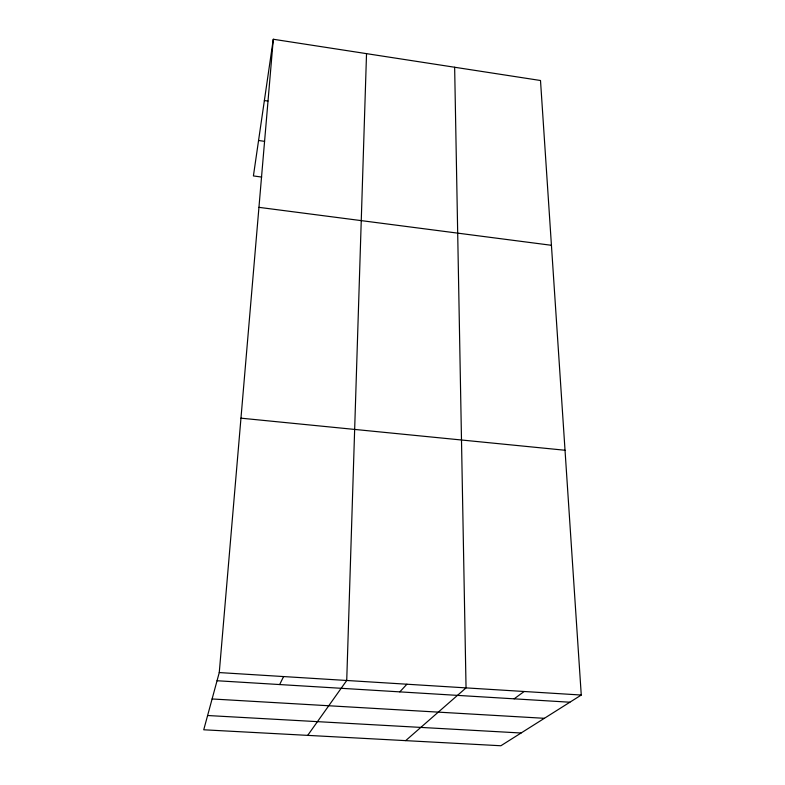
<?xml version="1.0" encoding="UTF-8"?>
<svg xmlns="http://www.w3.org/2000/svg" width="785" height="785" viewBox="0 0 785 785"><rect width="100%" height="100%" fill="white"/><g stroke="black" fill="none" stroke-linecap="round" stroke-linejoin="round"><path stroke-width="1.18" d="M366.526 53.645L346.725 680.487L307.691 735.368M219.26 672.568L273.288 39.25L540.502 80.502L581.263 695.039L500.879 745.75L203.737 729.785L219.26 672.568L581.263 695.039M273.288 39.25L253.408 175.938L261.69 177.057M279.666 684.549L283.581 676.562M399.82 691.87L406.915 684.216M405.668 740.638L466.045 687.886L454.643 67.245M514.155 698.827L524.154 691.497M207.613 715.518L521.083 733.004M212.107 698.964L544.388 718.304M217.052 680.742L569.89 702.222M240.966 418.17L565.023 450.247M258.952 207.348L551.433 245.293M258.559 140.495L264.565 141.339M264.378 100.539L267.94 101.059"/></g></svg>
